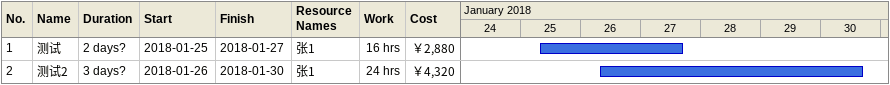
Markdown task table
| ID | Task | Duration | Start | Finish | Resources | Work (h) | Cost (￥) |
|---|---|---|---|---|---|---|---|
| 1 | 测试 | 2d? | 2018-01-25 | 2018-01-27 | 张1 | 16 | 2880 |
| 2 | 测试2 | 3d? | 2018-01-26 | 2018-01-30 | 张1 | 24 | 4320 |
